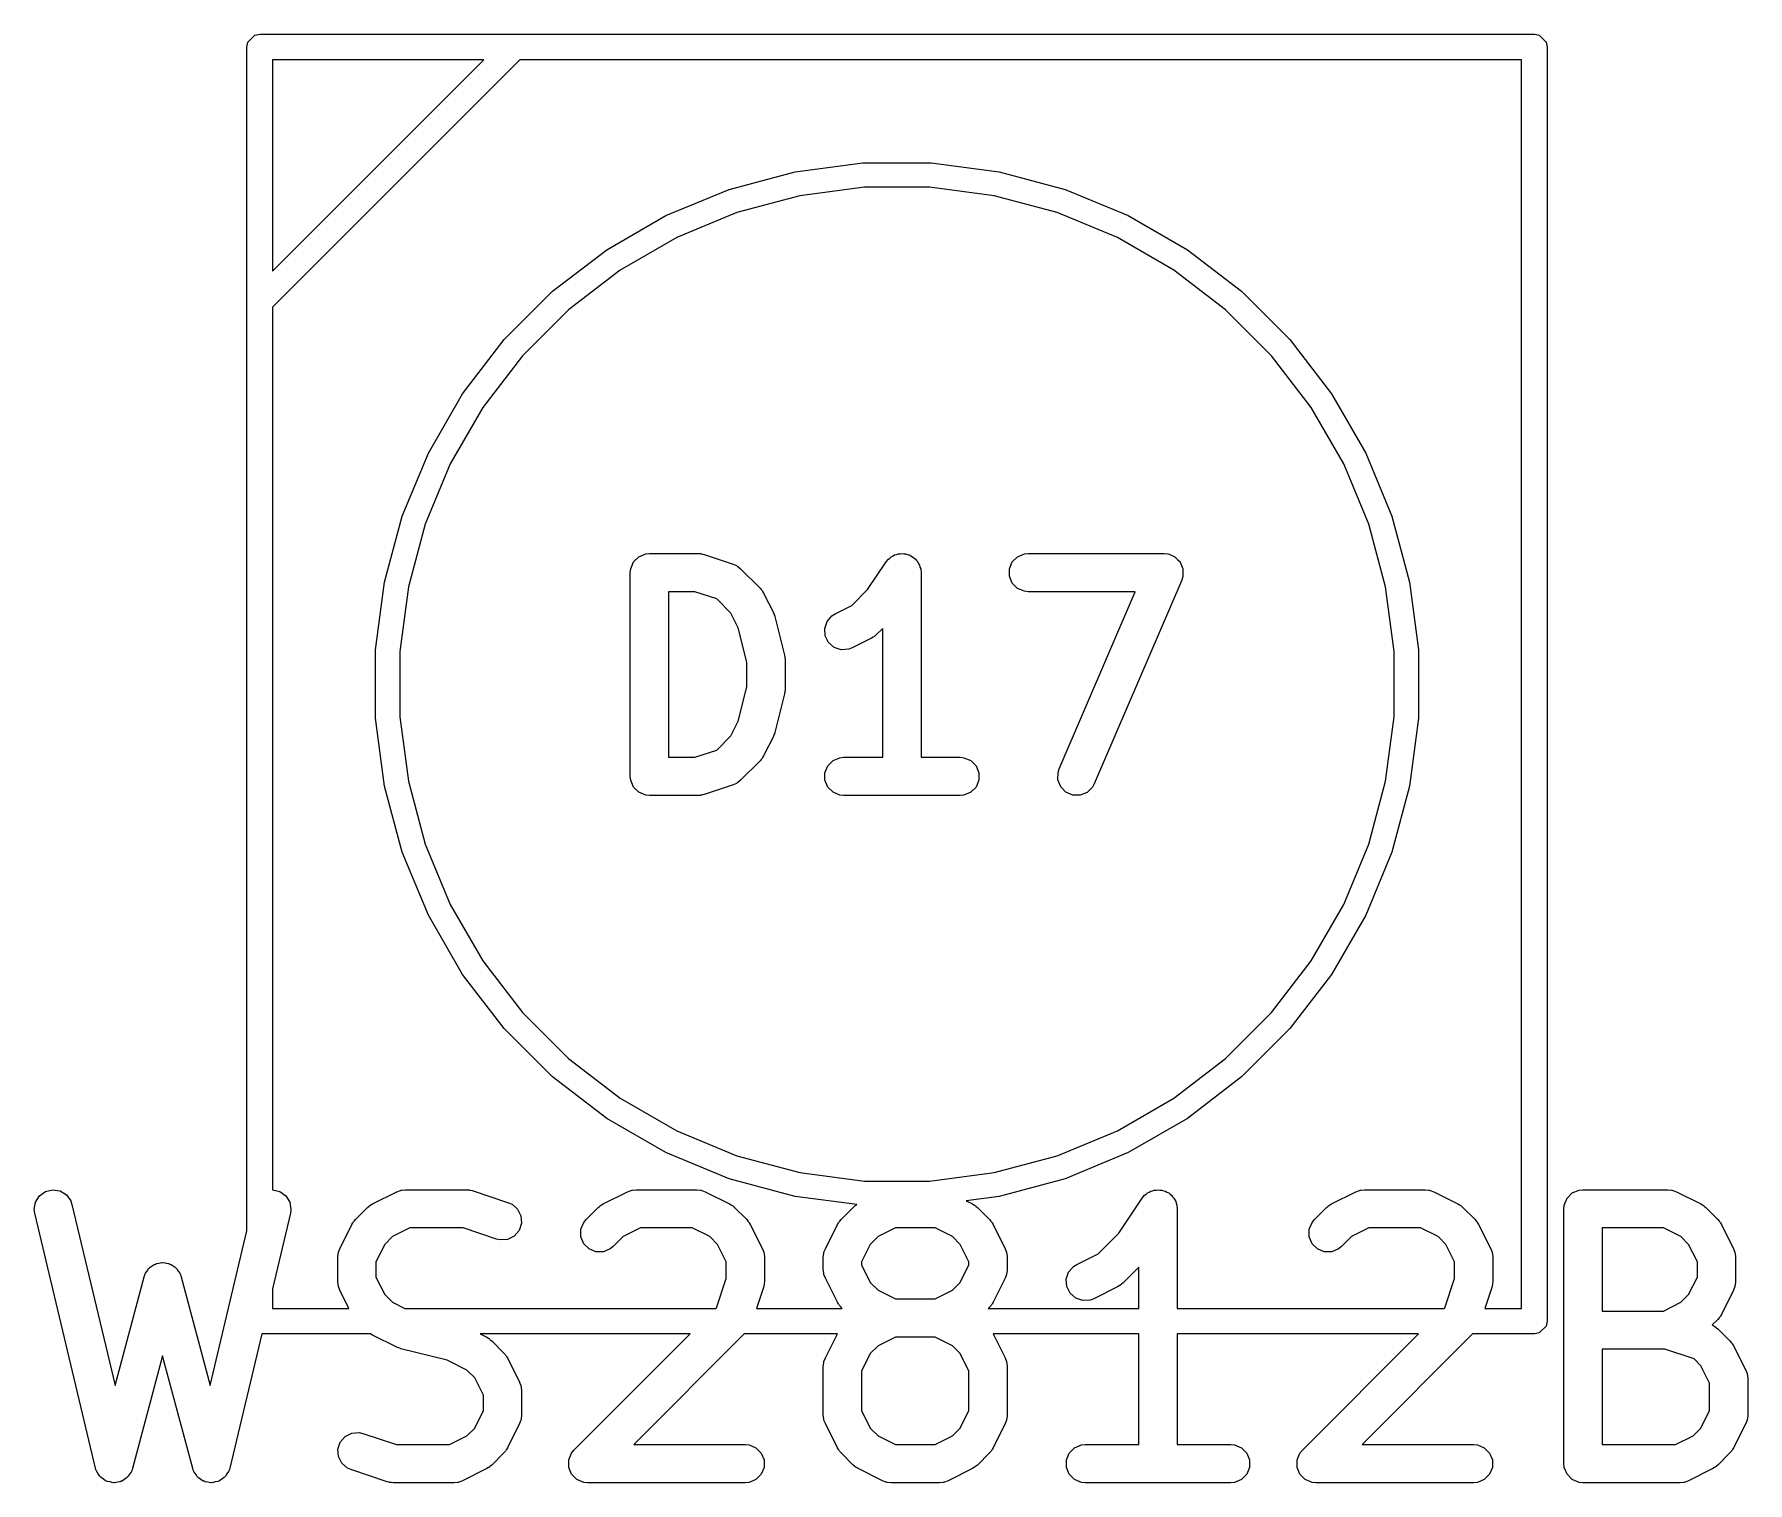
# Model space of a CAD drawing. Header units: millimetres. Extents: x 73 to 176, y -160 to -92.
# Drawn here: x 81.41 to 88.13, y -106.67 to -100.99 of the extents above; entities that cross this region are included whole.
import ezdxf

# ---------------------------------------------------------------- set-up
doc = ezdxf.new("R2010")
doc.units = ezdxf.units.MM
doc.layers.add('F.Fab', color=9, linetype='CONTINUOUS', true_color=0xafafaf)

msp = doc.modelspace()

# ---------------------------------------------------------------- linework, layer by layer
at = {"layer": 'F.Fab', "linetype": 'CONTINUOUS'}
for p, q in [((82.243, -101.036), (82.246806, -101.016866)), ((82.246806, -101.016866), (82.273866, -100.989806)), ((82.273866, -100.989806), (82.293, -100.986)), ((82.293, -100.986), (87.293, -100.986)), ((87.293, -100.986), (87.312134, -100.989806)), ((87.312134, -100.989806), (87.339194, -101.016866)), ((87.339194, -101.016866), (87.343, -101.036)), ((82.243, -105.681014), (82.243, -101.036)), ((83.313711, -101.086), (82.343, -102.05671)), ((82.343, -101.086), (82.343, -101.915289)), ((82.343, -101.915289), (83.172289, -101.086)), ((83.172289, -101.086), (82.343, -101.086)), ((87.243, -101.086), (83.313711, -101.086)), ((87.243, -105.986), (87.243, -101.086)), ((87.343, -101.036), (87.343, -106.036)), ((84.393065, -101.52539), (84.658924, -101.490389)), ((84.658924, -101.490389), (84.927076, -101.490389)), ((84.927076, -101.490389), (85.192935, -101.52539)), ((84.134049, -101.594793), (84.393065, -101.52539)), ((85.192935, -101.52539), (85.451951, -101.594793)), ((83.886308, -101.697411), (84.134049, -101.594793)), ((84.411758, -101.619365), (84.164848, -101.685524)), ((84.66519, -101.586), (84.411758, -101.619365)), ((84.92081, -101.586), (84.66519, -101.586)), ((85.174242, -101.619365), (84.92081, -101.586)), ((85.421152, -101.685524), (85.174242, -101.619365)), ((85.451951, -101.594793), (85.699692, -101.697411)), ((84.164848, -101.685524), (83.928687, -101.783346)), ((85.657313, -101.783346), (85.421152, -101.685524)), ((83.654081, -101.831487), (83.886308, -101.697411)), ((85.699692, -101.697411), (85.931919, -101.831487)), ((83.928687, -101.783346), (83.707314, -101.911155)), ((85.878686, -101.911155), (85.657313, -101.783346)), ((83.441341, -101.994728), (83.654081, -101.831487)), ((85.931919, -101.831487), (86.144659, -101.994728)), ((83.707314, -101.911155), (83.504517, -102.066767)), ((86.081483, -102.066767), (85.878686, -101.911155)), ((83.251728, -102.184341), (83.441341, -101.994728)), ((86.144659, -101.994728), (86.334272, -102.184341)), ((82.343, -102.05671), (82.343, -105.519938)), ((83.504517, -102.066767), (83.323767, -102.247517)), ((86.262233, -102.247517), (86.081483, -102.066767)), ((83.088487, -102.397081), (83.251728, -102.184341)), ((86.334272, -102.184341), (86.497513, -102.397081)), ((83.323767, -102.247517), (83.168155, -102.450314)), ((86.417845, -102.450314), (86.262233, -102.247517)), ((82.954411, -102.629308), (83.088487, -102.397081)), ((86.497513, -102.397081), (86.631589, -102.629308)), ((83.168155, -102.450314), (83.040346, -102.671687)), ((86.545654, -102.671687), (86.417845, -102.450314)), ((82.851793, -102.877049), (82.954411, -102.629308)), ((86.631589, -102.629308), (86.734207, -102.877049)), ((83.040346, -102.671687), (82.942524, -102.907848)), ((86.643476, -102.907848), (86.545654, -102.671687)), ((82.78239, -103.136065), (82.851793, -102.877049)), ((86.734207, -102.877049), (86.80361, -103.136065)), ((82.942524, -102.907848), (82.876365, -103.154758)), ((86.709635, -103.154758), (86.643476, -102.907848)), ((83.759211, -103.056627), (83.779903, -103.035935)), ((83.779903, -103.035935), (83.806939, -103.024736)), ((83.806939, -103.024736), (83.821571, -103.023295)), ((83.821571, -103.023295), (84.012047, -103.023295)), ((84.012047, -103.023295), (84.019452, -103.024024)), ((84.019452, -103.024024), (84.021427, -103.023884)), ((84.021427, -103.023884), (84.024024, -103.024474)), ((84.024024, -103.024474), (84.026679, -103.024736)), ((84.026679, -103.024736), (84.02851, -103.025494)), ((84.02851, -103.025494), (84.035764, -103.027144)), ((84.035764, -103.027144), (84.15005, -103.065239)), ((84.765128, -103.041185), (84.770379, -103.035935)), ((84.770379, -103.035935), (84.777168, -103.033122)), ((84.777168, -103.033122), (84.783274, -103.029034)), ((84.783274, -103.029034), (84.790554, -103.027577)), ((84.790554, -103.027577), (84.797415, -103.024736)), ((84.797415, -103.024736), (84.804764, -103.024736)), ((84.804764, -103.024736), (84.811969, -103.023295)), ((84.811969, -103.023295), (84.819253, -103.024736)), ((84.819253, -103.024736), (84.826679, -103.024736)), ((84.826679, -103.024736), (84.833467, -103.027547)), ((84.833467, -103.027547), (84.840676, -103.028974)), ((84.840676, -103.028974), (84.846854, -103.033093)), ((84.846854, -103.033093), (84.853715, -103.035935)), ((84.853715, -103.035935), (84.85891, -103.04113)), ((85.244925, -103.056627), (85.265617, -103.035935)), ((85.265617, -103.035935), (85.292653, -103.024736)), ((85.292653, -103.024736), (85.307285, -103.023295)), ((85.307285, -103.023295), (85.840619, -103.023295)), ((85.840619, -103.023295), (85.855251, -103.024736)), ((85.855251, -103.024736), (85.855681, -103.024914)), ((85.855681, -103.024914), (85.856146, -103.02492)), ((85.856146, -103.02492), (85.869152, -103.030494)), ((85.869152, -103.030494), (85.882287, -103.035935)), ((85.882287, -103.035935), (85.882616, -103.036264)), ((85.882616, -103.036264), (85.883044, -103.036448)), ((85.883044, -103.036448), (85.892939, -103.046587)), ((83.746571, -103.098295), (83.748012, -103.083663)), ((83.746571, -103.898295), (83.746571, -103.098295)), ((83.748012, -103.083663), (83.759211, -103.056627)), ((84.15005, -103.065239), (84.163475, -103.071233)), ((84.163475, -103.071233), (84.16551, -103.072998)), ((84.16551, -103.072998), (84.168001, -103.07403)), ((84.168001, -103.07403), (84.179366, -103.083357)), ((84.179366, -103.083357), (84.255556, -103.159547)), ((84.67757, -103.1648), (84.749643, -103.056692)), ((84.749643, -103.056692), (84.749677, -103.056649)), ((84.749677, -103.056649), (84.749687, -103.056627)), ((84.749687, -103.056627), (84.749738, -103.056575)), ((84.749738, -103.056575), (84.758959, -103.045317)), ((84.758959, -103.045317), (84.765128, -103.041185)), ((84.85891, -103.04113), (84.865025, -103.045207)), ((84.865025, -103.045207), (84.869156, -103.051376)), ((84.869156, -103.051376), (84.874407, -103.056627)), ((84.874407, -103.056627), (84.877219, -103.063416)), ((84.877219, -103.063416), (84.881308, -103.069522)), ((84.881308, -103.069522), (84.882764, -103.076802)), ((84.882764, -103.076802), (84.885606, -103.083663)), ((84.885606, -103.083663), (84.887031, -103.098141)), ((84.887031, -103.098141), (84.887047, -103.098217)), ((84.887047, -103.098217), (84.887041, -103.098242)), ((84.887041, -103.098242), (84.887047, -103.098295)), ((84.887047, -103.098295), (84.887047, -103.823295)), ((85.233726, -103.083663), (85.244925, -103.056627)), ((85.233726, -103.112927), (85.233726, -103.083663)), ((85.892939, -103.046587), (85.902979, -103.056627)), ((85.902979, -103.056627), (85.903157, -103.057057)), ((85.903157, -103.057057), (85.903483, -103.057391)), ((85.903483, -103.057391), (85.908756, -103.070573)), ((85.908756, -103.070573), (85.914178, -103.083663)), ((85.914178, -103.083663), (85.914178, -103.084128)), ((85.914178, -103.084128), (85.914351, -103.084561)), ((85.914351, -103.084561), (85.914178, -103.098741)), ((85.914178, -103.098741), (85.914178, -103.112927)), ((82.747389, -103.401924), (82.78239, -103.136065)), ((82.876365, -103.154758), (82.843, -103.40819)), ((84.255556, -103.159547), (84.260276, -103.165297)), ((84.260276, -103.165297), (84.261773, -103.166596)), ((84.261773, -103.166596), (84.263192, -103.16885)), ((84.263192, -103.16885), (84.264884, -103.170912)), ((84.264884, -103.170912), (84.265642, -103.172744)), ((84.265642, -103.172744), (84.269605, -103.179039)), ((84.615238, -103.227131), (84.67757, -103.1648)), ((85.244925, -103.139963), (85.233726, -103.112927)), ((85.265617, -103.160655), (85.244925, -103.139963)), ((85.292653, -103.171854), (85.265617, -103.160655)), ((85.307285, -103.173295), (85.292653, -103.171854)), ((85.909555, -103.127839), (85.566697, -103.927839)), ((85.913994, -103.113823), (85.909555, -103.127839)), ((85.913999, -103.113357), (85.913994, -103.113823)), ((85.914178, -103.112927), (85.913999, -103.113357)), ((86.743, -103.40819), (86.709635, -103.154758)), ((86.80361, -103.136065), (86.838611, -103.401924)), ((83.999877, -103.173295), (83.896571, -103.173295)), ((83.896571, -103.173295), (83.896571, -103.823295)), ((84.085819, -103.201942), (83.999877, -103.173295)), ((84.140883, -103.257006), (84.085819, -103.201942)), ((84.269605, -103.179039), (84.3077, -103.25523)), ((84.549934, -103.259784), (84.615238, -103.227131)), ((85.726878, -103.173295), (85.307285, -103.173295)), ((85.428825, -103.868751), (85.726878, -103.173295)), ((84.169853, -103.314945), (84.140883, -103.257006)), ((84.3077, -103.25523), (84.308109, -103.256299)), ((84.308109, -103.256299), (84.308432, -103.256735)), ((84.308432, -103.256735), (84.31063, -103.262886)), ((84.31063, -103.262886), (84.312955, -103.268962)), ((84.312955, -103.268962), (84.312993, -103.2695)), ((84.312993, -103.2695), (84.313379, -103.27058)), ((84.313379, -103.27058), (84.351475, -103.422962)), ((84.509064, -103.317485), (84.518318, -103.289724)), ((84.518318, -103.289724), (84.537491, -103.267616)), ((84.537491, -103.267616), (84.549934, -103.259784)), ((84.203714, -103.450387), (84.169853, -103.314945)), ((84.511138, -103.346675), (84.509064, -103.317485)), ((84.524225, -103.37285), (84.511138, -103.346675)), ((84.546333, -103.392023), (84.524225, -103.37285)), ((84.693207, -103.355853), (84.617016, -103.393948)), ((84.699506, -103.351888), (84.693207, -103.355853)), ((84.701334, -103.351131), (84.699506, -103.351888)), ((84.70339, -103.349442), (84.701334, -103.351131)), ((84.70565, -103.348021), (84.70339, -103.349442)), ((84.706949, -103.346522), (84.70565, -103.348021)), ((84.712699, -103.341804), (84.706949, -103.346522)), ((84.737047, -103.317455), (84.712699, -103.341804)), ((84.737047, -103.823295), (84.737047, -103.317455)), ((82.747389, -103.40819), (82.747389, -103.401924)), ((82.747389, -103.670076), (82.747389, -103.40819)), ((82.843, -103.40819), (82.843, -103.66381)), ((84.351475, -103.422962), (84.35185, -103.425498)), ((84.35185, -103.425498), (84.352273, -103.42652)), ((84.352273, -103.42652), (84.352815, -103.432032)), ((84.352815, -103.432032), (84.353625, -103.437506)), ((84.353625, -103.437506), (84.353462, -103.438598)), ((84.353462, -103.438598), (84.353714, -103.441152)), ((84.353714, -103.441152), (84.353714, -103.555438)), ((84.574094, -103.401277), (84.546333, -103.392023)), ((84.603284, -103.399203), (84.574094, -103.401277)), ((84.617016, -103.393948), (84.603284, -103.399203)), ((86.743, -103.66381), (86.743, -103.40819)), ((86.838611, -103.401924), (86.838611, -103.670076)), ((84.203714, -103.546202), (84.203714, -103.450387)), ((84.169853, -103.681643), (84.203714, -103.546202)), ((84.351475, -103.573628), (84.313379, -103.72601)), ((84.35185, -103.571091), (84.351475, -103.573628)), ((84.352273, -103.57007), (84.35185, -103.571091)), ((84.352815, -103.564557), (84.352273, -103.57007)), ((84.353625, -103.559084), (84.352815, -103.564557)), ((84.353714, -103.555438), (84.353462, -103.557991)), ((84.353462, -103.557991), (84.353625, -103.559084)), ((82.78239, -103.935935), (82.747389, -103.670076)), ((82.843, -103.66381), (82.876365, -103.917242)), ((84.140883, -103.739582), (84.169853, -103.681643)), ((86.709635, -103.917242), (86.743, -103.66381)), ((86.838611, -103.670076), (86.80361, -103.935935)), ((84.085818, -103.794648), (84.140883, -103.739582)), ((84.3077, -103.74136), (84.269605, -103.81755)), ((84.308109, -103.74029), (84.3077, -103.74136)), ((84.308432, -103.739855), (84.308109, -103.74029)), ((84.31063, -103.733703), (84.308432, -103.739855)), ((84.312955, -103.727628), (84.31063, -103.733703)), ((84.312993, -103.727089), (84.312955, -103.727628)), ((84.313379, -103.72601), (84.312993, -103.727089)), ((83.896571, -103.823295), (83.999877, -103.823295)), ((83.999877, -103.823295), (84.085818, -103.794648)), ((84.255557, -103.837041), (84.179366, -103.913233)), ((84.260274, -103.831292), (84.255557, -103.837041)), ((84.261773, -103.829993), (84.260274, -103.831292)), ((84.263194, -103.827734), (84.261773, -103.829993)), ((84.264884, -103.825676), (84.263194, -103.827734)), ((84.265641, -103.823846), (84.264884, -103.825676)), ((84.269605, -103.81755), (84.265641, -103.823846)), ((84.521115, -103.856627), (84.541807, -103.835935)), ((84.541807, -103.835935), (84.568843, -103.824736)), ((84.568843, -103.824736), (84.583475, -103.823295)), ((84.583475, -103.823295), (84.737047, -103.823295)), ((84.887047, -103.823295), (85.040618, -103.823295)), ((85.040618, -103.823295), (85.05525, -103.824736)), ((85.05525, -103.824736), (85.082286, -103.835935)), ((85.082286, -103.835935), (85.102978, -103.856627)), ((83.748012, -103.912927), (83.746571, -103.898295)), ((84.509916, -103.883663), (84.521115, -103.856627)), ((84.509916, -103.912927), (84.509916, -103.883663)), ((85.102978, -103.856627), (85.114177, -103.883663)), ((85.114177, -103.883663), (85.114177, -103.912927)), ((85.424029, -103.912029), (85.424386, -103.882768)), ((85.434897, -103.939199), (85.424029, -103.912029)), ((85.424386, -103.882768), (85.428825, -103.868751)), ((82.851793, -104.194951), (82.78239, -103.935935)), ((82.876365, -103.917242), (82.942524, -104.164152)), ((83.759211, -103.939963), (83.748012, -103.912927)), ((83.779903, -103.960655), (83.759211, -103.939963)), ((83.806939, -103.971854), (83.779903, -103.960655)), ((83.821571, -103.973295), (83.806939, -103.971854)), ((84.012047, -103.973295), (83.821571, -103.973295)), ((84.019452, -103.972565), (84.012047, -103.973295)), ((84.021427, -103.972706), (84.019452, -103.972565)), ((84.024024, -103.972115), (84.021427, -103.972706)), ((84.026679, -103.971854), (84.024024, -103.972115)), ((84.02851, -103.971095), (84.026679, -103.971854)), ((84.035764, -103.969446), (84.02851, -103.971095)), ((84.15005, -103.931351), (84.035764, -103.969446)), ((84.163475, -103.925357), (84.15005, -103.931351)), ((84.16551, -103.923591), (84.163475, -103.925357)), ((84.168001, -103.92256), (84.16551, -103.923591)), ((84.179366, -103.913233), (84.168001, -103.92256)), ((84.521115, -103.939963), (84.509916, -103.912927)), ((84.541807, -103.960655), (84.521115, -103.939963)), ((84.568843, -103.971854), (84.541807, -103.960655)), ((84.583475, -103.973295), (84.568843, -103.971854)), ((85.040618, -103.973295), (84.583475, -103.973295)), ((85.05525, -103.971854), (85.040618, -103.973295)), ((85.082286, -103.960655), (85.05525, -103.971854)), ((85.102978, -103.939963), (85.082286, -103.960655)), ((85.114177, -103.912927), (85.102978, -103.939963)), ((85.455336, -103.960143), (85.434897, -103.939199)), ((85.482234, -103.97167), (85.455336, -103.960143)), ((85.511495, -103.972027), (85.482234, -103.97167)), ((85.538665, -103.961159), (85.511495, -103.972027)), ((85.559609, -103.94072), (85.538665, -103.961159)), ((85.566697, -103.927839), (85.559609, -103.94072)), ((86.643476, -104.164152), (86.709635, -103.917242)), ((86.80361, -103.935935), (86.734207, -104.194951)), ((82.942524, -104.164152), (83.040346, -104.400313)), ((86.545654, -104.400313), (86.643476, -104.164152)), ((82.954411, -104.442692), (82.851793, -104.194951)), ((86.734207, -104.194951), (86.631589, -104.442692)), ((83.088487, -104.674919), (82.954411, -104.442692)), ((83.040346, -104.400313), (83.168155, -104.621686)), ((86.417845, -104.621686), (86.545654, -104.400313)), ((86.631589, -104.442692), (86.497513, -104.674919)), ((83.168155, -104.621686), (83.323767, -104.824483)), ((86.262233, -104.824483), (86.417845, -104.621686)), ((83.251728, -104.887659), (83.088487, -104.674919)), ((86.497513, -104.674919), (86.334272, -104.887659)), ((83.323767, -104.824483), (83.504517, -105.005233)), ((86.081483, -105.005233), (86.262233, -104.824483)), ((83.441341, -105.077272), (83.251728, -104.887659)), ((86.334272, -104.887659), (86.144659, -105.077272)), ((83.504517, -105.005233), (83.707314, -105.160845)), ((85.878686, -105.160845), (86.081483, -105.005233)), ((83.654081, -105.240513), (83.441341, -105.077272)), ((86.144659, -105.077272), (85.931919, -105.240513)), ((83.707314, -105.160845), (83.928687, -105.288654)), ((85.657313, -105.288654), (85.878686, -105.160845)), ((83.886308, -105.374589), (83.654081, -105.240513)), ((85.931919, -105.240513), (85.699692, -105.374589)), ((83.928687, -105.288654), (84.164848, -105.386476)), ((85.421152, -105.386476), (85.657313, -105.288654)), ((84.134049, -105.477207), (83.886308, -105.374589)), ((84.164848, -105.386476), (84.411758, -105.452635)), ((85.174242, -105.452635), (85.421152, -105.386476)), ((85.699692, -105.374589), (85.451951, -105.477207)), ((84.411758, -105.452635), (84.66519, -105.486)), ((84.92081, -105.486), (85.174242, -105.452635)), ((81.452204, -105.526649), (81.480672, -105.519871)), ((81.480672, -105.519871), (81.509567, -105.524504)), ((81.509567, -105.524504), (81.534489, -105.53984)), ((82.343, -105.519938), (82.343423, -105.519871)), ((82.343423, -105.519871), (82.371891, -105.52665)), ((82.830887, -105.527737), (82.844618, -105.522482)), ((82.844618, -105.522482), (82.847307, -105.52229)), ((82.847307, -105.52229), (82.849796, -105.52126)), ((82.849796, -105.52126), (82.864428, -105.519819)), ((82.864428, -105.519819), (83.102523, -105.519819)), ((83.102523, -105.519819), (83.109928, -105.520548)), ((83.109928, -105.520548), (83.111903, -105.520408)), ((83.111903, -105.520408), (83.1145, -105.520998)), ((83.1145, -105.520998), (83.117155, -105.52126)), ((83.117155, -105.52126), (83.118986, -105.522018)), ((83.118986, -105.522018), (83.12624, -105.523668)), ((83.12624, -105.523668), (83.269097, -105.571287)), ((83.735649, -105.527737), (83.74938, -105.522482)), ((83.74938, -105.522482), (83.752069, -105.52229)), ((83.752069, -105.52229), (83.754558, -105.52126)), ((83.754558, -105.52126), (83.76919, -105.519819)), ((83.76919, -105.519819), (84.007285, -105.519819)), ((84.007285, -105.519819), (84.021917, -105.52126)), ((84.021917, -105.52126), (84.024406, -105.522291)), ((84.024406, -105.522291), (84.027094, -105.522482)), ((84.027094, -105.522482), (84.040826, -105.527737)), ((84.393065, -105.54661), (84.134049, -105.477207)), ((84.66519, -105.486), (84.92081, -105.486)), ((85.451951, -105.477207), (85.192935, -105.54661)), ((85.78193, -105.529646), (85.788036, -105.525558)), ((85.788036, -105.525558), (85.795316, -105.524101)), ((85.795316, -105.524101), (85.802177, -105.52126)), ((85.802177, -105.52126), (85.809525, -105.52126)), ((85.809525, -105.52126), (85.81673, -105.519819)), ((85.81673, -105.519819), (85.824014, -105.52126)), ((85.824014, -105.52126), (85.831441, -105.52126)), ((85.831441, -105.52126), (85.838229, -105.524072)), ((85.838229, -105.524072), (85.845438, -105.525498)), ((85.845438, -105.525498), (85.851617, -105.529617)), ((86.592792, -105.527737), (86.606523, -105.522482)), ((86.606523, -105.522482), (86.609212, -105.52229)), ((86.609212, -105.52229), (86.611701, -105.52126)), ((86.611701, -105.52126), (86.626333, -105.519819)), ((86.626333, -105.519819), (86.864428, -105.519819)), ((86.864428, -105.519819), (86.87906, -105.52126)), ((86.87906, -105.52126), (86.881549, -105.522291)), ((86.881549, -105.522291), (86.884237, -105.522482)), ((86.884237, -105.522482), (86.897969, -105.527737)), ((87.441808, -105.532459), (87.468844, -105.52126)), ((87.468844, -105.52126), (87.483476, -105.519819)), ((87.483476, -105.519819), (87.816809, -105.519819)), ((87.816809, -105.519819), (87.831441, -105.52126)), ((87.831441, -105.52126), (87.83393, -105.522291)), ((87.83393, -105.522291), (87.836618, -105.522482)), ((87.836618, -105.522482), (87.85035, -105.527737)), ((81.408528, -105.597623), (81.413161, -105.568728)), ((81.413161, -105.568728), (81.428497, -105.543806)), ((81.428497, -105.543806), (81.452204, -105.526649)), ((81.534489, -105.53984), (81.551646, -105.563547)), ((81.551646, -105.563547), (81.556436, -105.577447)), ((81.556436, -105.577447), (81.725687, -106.288303)), ((82.371891, -105.52665), (82.395598, -105.543806)), ((82.395598, -105.543806), (82.410934, -105.568728)), ((82.410934, -105.568728), (82.415567, -105.597623)), ((82.668538, -105.637024), (82.716157, -105.589405)), ((82.716157, -105.589405), (82.721906, -105.584686)), ((82.721906, -105.584686), (82.723206, -105.583188)), ((82.723206, -105.583188), (82.725465, -105.581766)), ((82.725465, -105.581766), (82.727522, -105.580078)), ((82.727522, -105.580078), (82.729349, -105.57932)), ((82.729349, -105.57932), (82.735649, -105.575356)), ((82.735649, -105.575356), (82.830887, -105.527737)), ((83.269097, -105.571287), (83.282522, -105.577281)), ((83.282522, -105.577281), (83.304629, -105.596455)), ((83.5733, -105.637024), (83.620919, -105.589405)), ((83.620919, -105.589405), (83.626668, -105.584686)), ((83.626668, -105.584686), (83.627968, -105.583188)), ((83.627968, -105.583188), (83.630227, -105.581766)), ((83.630227, -105.581766), (83.632284, -105.580078)), ((83.632284, -105.580078), (83.634111, -105.57932)), ((83.634111, -105.57932), (83.640411, -105.575356)), ((83.640411, -105.575356), (83.735649, -105.527737)), ((84.040826, -105.527737), (84.136064, -105.575356)), ((84.136064, -105.575356), (84.142363, -105.57932)), ((84.142363, -105.57932), (84.144191, -105.580078)), ((84.144191, -105.580078), (84.146247, -105.581766)), ((84.146247, -105.581766), (84.148507, -105.583188)), ((84.148507, -105.583188), (84.149806, -105.584686)), ((84.149806, -105.584686), (84.155556, -105.589405)), ((84.155556, -105.589405), (84.203175, -105.637024)), ((84.635393, -105.578513), (84.393065, -105.54661)), ((84.5733, -105.637024), (84.620919, -105.589405)), ((84.620919, -105.589405), (84.626668, -105.584686)), ((84.626668, -105.584686), (84.627968, -105.583188)), ((84.627968, -105.583188), (84.630227, -105.581766)), ((84.630227, -105.581766), (84.632284, -105.580078)), ((84.632284, -105.580078), (84.634111, -105.57932)), ((84.634111, -105.57932), (84.635393, -105.578513)), ((85.192935, -105.54661), (85.064714, -105.56349)), ((85.064714, -105.56349), (85.088445, -105.575356)), ((85.088445, -105.575356), (85.094744, -105.57932)), ((85.094744, -105.57932), (85.096572, -105.580078)), ((85.096572, -105.580078), (85.098628, -105.581766)), ((85.098628, -105.581766), (85.100888, -105.583188)), ((85.100888, -105.583188), (85.102187, -105.584686)), ((85.102187, -105.584686), (85.107937, -105.589405)), ((85.107937, -105.589405), (85.155556, -105.637024)), ((85.663285, -105.689896), (85.754405, -105.553216)), ((85.754405, -105.553216), (85.754439, -105.553173)), ((85.754439, -105.553173), (85.754449, -105.553151)), ((85.754449, -105.553151), (85.7545, -105.553099)), ((85.7545, -105.553099), (85.763721, -105.541841)), ((85.763721, -105.541841), (85.76989, -105.537709)), ((85.76989, -105.537709), (85.775141, -105.532459)), ((85.775141, -105.532459), (85.78193, -105.529646)), ((85.851617, -105.529617), (85.858477, -105.532459)), ((85.858477, -105.532459), (85.86367, -105.537652)), ((85.86367, -105.537652), (85.869787, -105.54173)), ((85.869787, -105.54173), (85.87392, -105.547902)), ((85.87392, -105.547902), (85.879169, -105.553151)), ((85.879169, -105.553151), (85.88198, -105.559938)), ((85.88198, -105.559938), (85.88607, -105.566045)), ((85.88607, -105.566045), (85.887526, -105.573326)), ((85.887526, -105.573326), (85.890368, -105.580187)), ((85.890368, -105.580187), (85.891793, -105.594663)), ((86.430443, -105.637024), (86.478062, -105.589405)), ((86.478062, -105.589405), (86.483811, -105.584686)), ((86.483811, -105.584686), (86.485111, -105.583188)), ((86.485111, -105.583188), (86.48737, -105.581766)), ((86.48737, -105.581766), (86.489427, -105.580078)), ((86.489427, -105.580078), (86.491254, -105.57932)), ((86.491254, -105.57932), (86.497554, -105.575356)), ((86.497554, -105.575356), (86.592792, -105.527737)), ((86.897969, -105.527737), (86.993207, -105.575356)), ((86.993207, -105.575356), (86.999506, -105.57932)), ((86.999506, -105.57932), (87.001334, -105.580078)), ((87.001334, -105.580078), (87.00339, -105.581766)), ((87.00339, -105.581766), (87.00565, -105.583188)), ((87.00565, -105.583188), (87.006949, -105.584686)), ((87.006949, -105.584686), (87.012699, -105.589405)), ((87.012699, -105.589405), (87.060318, -105.637024)), ((87.408476, -105.594819), (87.409917, -105.580187)), ((87.409917, -105.580187), (87.421116, -105.553151)), ((87.421116, -105.553151), (87.441808, -105.532459)), ((87.85035, -105.527737), (87.945588, -105.575356)), ((87.945588, -105.575356), (87.951887, -105.57932)), ((87.951887, -105.57932), (87.953715, -105.580078)), ((87.953715, -105.580078), (87.955771, -105.581766)), ((87.955771, -105.581766), (87.958031, -105.583188)), ((87.958031, -105.583188), (87.95933, -105.584686)), ((87.95933, -105.584686), (87.96508, -105.589405)), ((87.96508, -105.589405), (88.012699, -105.637024)), ((81.410516, -105.612191), (81.408528, -105.597623)), ((81.648611, -106.612191), (81.410516, -105.612191)), ((82.413579, -105.612191), (82.343, -105.908621)), ((82.415567, -105.597623), (82.413579, -105.612191)), ((82.60687, -105.751754), (82.654489, -105.656516)), ((82.654489, -105.656516), (82.658453, -105.650216)), ((82.658453, -105.650216), (82.659211, -105.648389)), ((82.659211, -105.648389), (82.660899, -105.646332)), ((82.660899, -105.646332), (82.662321, -105.644073)), ((82.662321, -105.644073), (82.663819, -105.642773)), ((82.663819, -105.642773), (82.668538, -105.637024)), ((83.304629, -105.596455), (83.317716, -105.622628)), ((83.319791, -105.651818), (83.310537, -105.67958)), ((83.317716, -105.622628), (83.319791, -105.651818)), ((83.552774, -105.675426), (83.563973, -105.648389)), ((83.563973, -105.648389), (83.5733, -105.637024)), ((84.203175, -105.637024), (84.207893, -105.642773)), ((84.207893, -105.642773), (84.209392, -105.644073)), ((84.209392, -105.644073), (84.210813, -105.646332)), ((84.210813, -105.646332), (84.212502, -105.648389)), ((84.212502, -105.648389), (84.213259, -105.650216)), ((84.213259, -105.650216), (84.217224, -105.656516)), ((84.217224, -105.656516), (84.264843, -105.751754)), ((84.511632, -105.751754), (84.559251, -105.656516)), ((84.559251, -105.656516), (84.563215, -105.650216)), ((84.563215, -105.650216), (84.563973, -105.648389)), ((84.563973, -105.648389), (84.565661, -105.646332)), ((84.565661, -105.646332), (84.567083, -105.644073)), ((84.567083, -105.644073), (84.568581, -105.642773)), ((84.568581, -105.642773), (84.5733, -105.637024)), ((85.155556, -105.637024), (85.160274, -105.642773)), ((85.160274, -105.642773), (85.161773, -105.644073)), ((85.161773, -105.644073), (85.163194, -105.646332)), ((85.163194, -105.646332), (85.164883, -105.648389)), ((85.164883, -105.648389), (85.16564, -105.650216)), ((85.16564, -105.650216), (85.169605, -105.656516)), ((85.169605, -105.656516), (85.217224, -105.751754)), ((85.891793, -105.594663), (85.891809, -105.59474)), ((85.891809, -105.59474), (85.891803, -105.594766)), ((85.891803, -105.594766), (85.891809, -105.594819)), ((85.891809, -105.594819), (85.891809, -105.986)), ((86.409917, -105.675426), (86.421116, -105.648389)), ((86.421116, -105.648389), (86.430443, -105.637024)), ((87.060318, -105.637024), (87.065036, -105.642773)), ((87.065036, -105.642773), (87.066535, -105.644073)), ((87.066535, -105.644073), (87.067956, -105.646332)), ((87.067956, -105.646332), (87.069645, -105.648389)), ((87.069645, -105.648389), (87.070402, -105.650216)), ((87.070402, -105.650216), (87.074367, -105.656516)), ((87.074367, -105.656516), (87.121986, -105.751754)), ((87.408476, -106.594819), (87.408476, -105.594819)), ((88.012699, -105.637024), (88.017417, -105.642773)), ((88.017417, -105.642773), (88.018916, -105.644073)), ((88.018916, -105.644073), (88.020337, -105.646332)), ((88.020337, -105.646332), (88.022026, -105.648389)), ((88.022026, -105.648389), (88.022783, -105.650216)), ((88.022783, -105.650216), (88.026748, -105.656516)), ((88.026748, -105.656516), (88.074367, -105.751754)), ((82.098406, -106.288303), (82.243, -105.681014)), ((82.813617, -105.704077), (82.78321, -105.734484)), ((82.882133, -105.669819), (82.813617, -105.704077)), ((83.090353, -105.669819), (82.882133, -105.669819)), ((83.221662, -105.713589), (83.090353, -105.669819)), ((83.235999, -105.716849), (83.221662, -105.713589)), ((83.265189, -105.714774), (83.235999, -105.716849)), ((83.291363, -105.701688), (83.265189, -105.714774)), ((83.310537, -105.67958), (83.291363, -105.701688)), ((83.552774, -105.704688), (83.552774, -105.675426)), ((83.563973, -105.731725), (83.552774, -105.704688)), ((83.718379, -105.704077), (83.679366, -105.74309)), ((83.786895, -105.669819), (83.718379, -105.704077)), ((83.98958, -105.669819), (83.786895, -105.669819)), ((84.058096, -105.704077), (83.98958, -105.669819)), ((84.088503, -105.734484), (84.058096, -105.704077)), ((84.718379, -105.704077), (84.687972, -105.734484)), ((84.786895, -105.669819), (84.718379, -105.704077)), ((84.941961, -105.669819), (84.786895, -105.669819)), ((85.010477, -105.704077), (84.941961, -105.669819)), ((85.040884, -105.734484), (85.010477, -105.704077)), ((85.581906, -105.771275), (85.663285, -105.689896)), ((86.409917, -105.704688), (86.409917, -105.675426)), ((86.421116, -105.731725), (86.409917, -105.704688)), ((86.575522, -105.704077), (86.536509, -105.74309)), ((86.644038, -105.669819), (86.575522, -105.704077)), ((86.846723, -105.669819), (86.644038, -105.669819)), ((86.915239, -105.704077), (86.846723, -105.669819)), ((86.945646, -105.734484), (86.915239, -105.704077)), ((87.799104, -105.669819), (87.558476, -105.669819)), ((87.558476, -105.669819), (87.558476, -105.996009)), ((87.86762, -105.704077), (87.799104, -105.669819)), ((87.898027, -105.734484), (87.86762, -105.704077)), ((82.598952, -105.785295), (82.600393, -105.770663)), ((82.598952, -105.880533), (82.598952, -105.785295)), ((82.600393, -105.770663), (82.601424, -105.768173)), ((82.601424, -105.768173), (82.601615, -105.765486)), ((82.601615, -105.765486), (82.60687, -105.751754)), ((82.78321, -105.734484), (82.748952, -105.803)), ((83.584665, -105.752417), (83.563973, -105.731725)), ((83.611702, -105.763616), (83.584665, -105.752417)), ((83.640964, -105.763616), (83.611702, -105.763616)), ((83.668001, -105.752417), (83.640964, -105.763616)), ((83.679366, -105.74309), (83.668001, -105.752417)), ((84.122761, -105.803), (84.088503, -105.734484)), ((84.264843, -105.751754), (84.270098, -105.765485)), ((84.270098, -105.765485), (84.270289, -105.768174)), ((84.270289, -105.768174), (84.27132, -105.770663)), ((84.27132, -105.770663), (84.272761, -105.785295)), ((84.272761, -105.785295), (84.272761, -105.880533)), ((84.503714, -105.785295), (84.505155, -105.770663)), ((84.503714, -105.832914), (84.503714, -105.785295)), ((84.505155, -105.770663), (84.506186, -105.768173)), ((84.506186, -105.768173), (84.506377, -105.765486)), ((84.506377, -105.765486), (84.511632, -105.751754)), ((84.687972, -105.734484), (84.653714, -105.803)), ((85.075142, -105.803), (85.040884, -105.734484)), ((85.217224, -105.751754), (85.222479, -105.765485)), ((85.222479, -105.765485), (85.22267, -105.768174)), ((85.22267, -105.768174), (85.223701, -105.770663)), ((85.223701, -105.770663), (85.225142, -105.785295)), ((85.225142, -105.785295), (85.225142, -105.832914)), ((85.497554, -105.813451), (85.581906, -105.771275)), ((86.441808, -105.752417), (86.421116, -105.731725)), ((86.468845, -105.763616), (86.441808, -105.752417)), ((86.498107, -105.763616), (86.468845, -105.763616)), ((86.525144, -105.752417), (86.498107, -105.763616)), ((86.536509, -105.74309), (86.525144, -105.752417)), ((86.979904, -105.803), (86.945646, -105.734484)), ((87.121986, -105.751754), (87.127241, -105.765485)), ((87.127241, -105.765485), (87.127432, -105.768174)), ((87.127432, -105.768174), (87.128463, -105.770663)), ((87.128463, -105.770663), (87.129904, -105.785295)), ((87.129904, -105.785295), (87.129904, -105.880533)), ((87.932285, -105.803), (87.898027, -105.734484)), ((88.074367, -105.751754), (88.079622, -105.765485)), ((88.079622, -105.765485), (88.079813, -105.768174)), ((88.079813, -105.768174), (88.080844, -105.770663)), ((88.080844, -105.770663), (88.082285, -105.785295)), ((88.082285, -105.785295), (88.082285, -105.880533)), ((81.725687, -106.288303), (81.839579, -105.861208)), ((81.839579, -105.861208), (81.840864, -105.857779)), ((81.840864, -105.857779), (81.841056, -105.85634)), ((81.841056, -105.85634), (81.842045, -105.85463)), ((81.842045, -105.85463), (81.844742, -105.847441)), ((81.844742, -105.847441), (81.850759, -105.83958)), ((81.850759, -105.83958), (81.855718, -105.831015)), ((81.855718, -105.831015), (81.859575, -105.828062)), ((81.859575, -105.828062), (81.862529, -105.824204)), ((81.862529, -105.824204), (81.871096, -105.819243)), ((81.871096, -105.819243), (81.878956, -105.813228)), ((81.878956, -105.813228), (81.883648, -105.811976)), ((81.883648, -105.811976), (81.887854, -105.809542)), ((81.887854, -105.809542), (81.897671, -105.808237)), ((81.897671, -105.808237), (81.907232, -105.805688)), ((81.907232, -105.805688), (81.912044, -105.806327)), ((81.912044, -105.806327), (81.916863, -105.805687)), ((81.916863, -105.805687), (81.926433, -105.808239)), ((81.926433, -105.808239), (81.93624, -105.809542)), ((81.93624, -105.809542), (81.940441, -105.811974)), ((81.940441, -105.811974), (81.945138, -105.813227)), ((81.945138, -105.813227), (81.953, -105.819245)), ((81.953, -105.819245), (81.961565, -105.824204)), ((81.961565, -105.824204), (81.964517, -105.828061)), ((81.964517, -105.828061), (81.968376, -105.831015)), ((81.968376, -105.831015), (81.973337, -105.839583)), ((81.973337, -105.839583), (81.979352, -105.847442)), ((81.979352, -105.847442), (81.982046, -105.854626)), ((81.982046, -105.854626), (81.983038, -105.856339)), ((81.983038, -105.856339), (81.983229, -105.85778)), ((81.983229, -105.85778), (81.984515, -105.861208)), ((81.984515, -105.861208), (82.098406, -106.288303)), ((82.748952, -105.803), (82.748952, -105.862828)), ((84.122761, -105.868363), (84.122761, -105.803)), ((84.505155, -105.847546), (84.503714, -105.832914)), ((84.506186, -105.850035), (84.505155, -105.847546)), ((84.506377, -105.852723), (84.506186, -105.850035)), ((84.511632, -105.866455), (84.506377, -105.852723)), ((84.653714, -105.803), (84.653714, -105.815209)), ((84.653714, -105.815209), (84.687972, -105.883725)), ((85.040884, -105.883725), (85.075142, -105.815209)), ((85.075142, -105.815209), (85.075142, -105.803)), ((85.222479, -105.852724), (85.217224, -105.866455)), ((85.22267, -105.850034), (85.222479, -105.852724)), ((85.223701, -105.847546), (85.22267, -105.850034)), ((85.225142, -105.832914), (85.223701, -105.847546)), ((85.456684, -105.871152), (85.465938, -105.843391)), ((85.465938, -105.843391), (85.485111, -105.821283)), ((85.485111, -105.821283), (85.497554, -105.813451)), ((85.741809, -105.823504), (85.679366, -105.885947)), ((85.741809, -105.986), (85.741809, -105.823504)), ((86.979904, -105.868363), (86.979904, -105.803)), ((87.932285, -105.862828), (87.932285, -105.803)), ((82.343, -105.908621), (82.343, -105.986)), ((82.600393, -105.895165), (82.598952, -105.880533)), ((82.601424, -105.897654), (82.600393, -105.895165)), ((82.601615, -105.900342), (82.601424, -105.897654)), ((82.60687, -105.914074), (82.601615, -105.900342)), ((82.642833, -105.986), (82.60687, -105.914074)), ((82.748952, -105.862828), (82.78321, -105.931344)), ((84.084589, -105.982876), (84.122761, -105.868363)), ((84.268912, -105.904251), (84.241662, -105.986)), ((84.270561, -105.896995), (84.268912, -105.904251)), ((84.27132, -105.895165), (84.270561, -105.896995)), ((84.271581, -105.892511), (84.27132, -105.895165)), ((84.272172, -105.889914), (84.271581, -105.892511)), ((84.272761, -105.880533), (84.272031, -105.887939)), ((84.272031, -105.887939), (84.272172, -105.889914)), ((84.559251, -105.961693), (84.511632, -105.866455)), ((84.687972, -105.883725), (84.718379, -105.914132)), ((84.718379, -105.914132), (84.786895, -105.94839)), ((84.941961, -105.94839), (85.010477, -105.914132)), ((85.010477, -105.914132), (85.040884, -105.883725)), ((85.217224, -105.866455), (85.169605, -105.961693)), ((85.458758, -105.900342), (85.456684, -105.871152)), ((85.471845, -105.926517), (85.458758, -105.900342)), ((85.493953, -105.94569), (85.471845, -105.926517)), ((85.659874, -105.899996), (85.564636, -105.947615)), ((85.666173, -105.896031), (85.659874, -105.899996)), ((85.668001, -105.895274), (85.666173, -105.896031)), ((85.670057, -105.893585), (85.668001, -105.895274)), ((85.672317, -105.892164), (85.670057, -105.893585)), ((85.673616, -105.890665), (85.672317, -105.892164)), ((85.679366, -105.885947), (85.673616, -105.890665)), ((86.941732, -105.982876), (86.979904, -105.868363)), ((87.126055, -105.904251), (87.098805, -105.986)), ((87.127704, -105.896995), (87.126055, -105.904251)), ((87.128463, -105.895165), (87.127704, -105.896995)), ((87.128724, -105.892511), (87.128463, -105.895165)), ((87.129315, -105.889914), (87.128724, -105.892511)), ((87.129904, -105.880533), (87.129174, -105.887939)), ((87.129174, -105.887939), (87.129315, -105.889914)), ((87.898027, -105.931344), (87.932285, -105.862828)), ((88.074367, -105.914074), (88.026748, -106.009312)), ((88.079622, -105.900343), (88.074367, -105.914074)), ((88.079813, -105.897653), (88.079622, -105.900343)), ((88.080844, -105.895165), (88.079813, -105.897653)), ((88.082285, -105.880533), (88.080844, -105.895165)), ((82.343, -105.986), (82.642833, -105.986)), ((82.78321, -105.931344), (82.813617, -105.961751)), ((82.813617, -105.961751), (82.862116, -105.986)), ((82.862116, -105.986), (84.081465, -105.986)), ((84.081465, -105.986), (84.084589, -105.982876)), ((84.241662, -105.986), (84.578115, -105.986)), ((84.563215, -105.967992), (84.559251, -105.961693)), ((84.563973, -105.96982), (84.563215, -105.967992)), ((84.565661, -105.971876), (84.563973, -105.96982)), ((84.567083, -105.974136), (84.565661, -105.971876)), ((84.568581, -105.975435), (84.567083, -105.974136)), ((84.5733, -105.981185), (84.568581, -105.975435)), ((84.578115, -105.986), (84.5733, -105.981185)), ((84.786895, -105.94839), (84.941961, -105.94839)), ((85.155556, -105.981185), (85.150741, -105.986)), ((85.150741, -105.986), (85.741809, -105.986)), ((85.160274, -105.975435), (85.155556, -105.981185)), ((85.161773, -105.974136), (85.160274, -105.975435)), ((85.163194, -105.971876), (85.161773, -105.974136)), ((85.164883, -105.96982), (85.163194, -105.971876)), ((85.16564, -105.967992), (85.164883, -105.96982)), ((85.169605, -105.961693), (85.16564, -105.967992)), ((85.521714, -105.954944), (85.493953, -105.94569)), ((85.550904, -105.95287), (85.521714, -105.954944)), ((85.564636, -105.947615), (85.550904, -105.95287)), ((85.891809, -105.986), (86.938608, -105.986)), ((86.938608, -105.986), (86.941732, -105.982876)), ((87.098805, -105.986), (87.243, -105.986)), ((87.558476, -105.996009), (87.799104, -105.996009)), ((87.799104, -105.996009), (87.86762, -105.961751)), ((87.86762, -105.961751), (87.898027, -105.931344)), ((87.339194, -106.055134), (87.312134, -106.082194)), ((87.343, -106.036), (87.339194, -106.055134)), ((88.012699, -106.028804), (87.99074, -106.050762)), ((87.99074, -106.050762), (87.996808, -106.053471)), ((87.996808, -106.053471), (87.998843, -106.055236)), ((87.998843, -106.055236), (88.001334, -106.056268)), ((88.001334, -106.056268), (88.012699, -106.065595)), ((88.017417, -106.023054), (88.012699, -106.028804)), ((88.018916, -106.021755), (88.017417, -106.023054)), ((88.020337, -106.019495), (88.018916, -106.021755)), ((88.022026, -106.017439), (88.020337, -106.019495)), ((88.022783, -106.015611), (88.022026, -106.017439)), ((88.026748, -106.009312), (88.022783, -106.015611)), ((82.300767, -106.086), (82.175483, -106.612191)), ((82.728125, -106.086), (82.300767, -106.086)), ((82.729349, -106.086507), (82.728125, -106.086)), ((82.735649, -106.090472), (82.729349, -106.086507)), ((82.830887, -106.138091), (82.735649, -106.090472)), ((83.981465, -106.086), (83.157353, -106.086)), ((83.157353, -106.086), (83.183683, -106.099165)), ((83.183683, -106.099165), (83.189982, -106.103129)), ((83.189982, -106.103129), (83.19181, -106.103887)), ((83.19181, -106.103887), (83.193866, -106.105575)), ((83.193866, -106.105575), (83.196126, -106.106997)), ((83.196126, -106.106997), (83.197425, -106.108495)), ((83.197425, -106.108495), (83.203175, -106.113214)), ((83.203175, -106.113214), (83.250794, -106.160833)), ((83.525681, -106.541786), (83.981465, -106.086)), ((84.193598, -106.086), (83.75978, -106.519819)), ((84.558794, -106.086), (84.193598, -106.086)), ((84.511632, -106.180325), (84.558794, -106.086)), ((84.786895, -106.09839), (84.718379, -106.132648)), ((84.941961, -106.09839), (84.786895, -106.09839)), ((85.010477, -106.132648), (84.941961, -106.09839)), ((85.741809, -106.086), (85.170062, -106.086)), ((85.170062, -106.086), (85.217224, -106.180325)), ((85.741809, -106.519819), (85.741809, -106.086)), ((86.838608, -106.086), (85.891809, -106.086)), ((85.891809, -106.086), (85.891809, -106.519819)), ((86.382824, -106.541786), (86.838608, -106.086)), ((87.050741, -106.086), (86.616923, -106.519819)), ((87.293, -106.086), (87.050741, -106.086)), ((87.312134, -106.082194), (87.293, -106.086)), ((88.012699, -106.065595), (88.060318, -106.113214)), ((88.060318, -106.113214), (88.065036, -106.118963)), ((88.065036, -106.118963), (88.066535, -106.120263)), ((88.066535, -106.120263), (88.067956, -106.122522)), ((88.067956, -106.122522), (88.069645, -106.124579)), ((88.069645, -106.124579), (88.070402, -106.126406)), ((88.070402, -106.126406), (88.074367, -106.132706)), ((81.912046, -106.171613), (81.794039, -106.614144)), ((82.030055, -106.614144), (81.912046, -106.171613)), ((82.831956, -106.1385), (82.830887, -106.138091)), ((82.832392, -106.138823), (82.831956, -106.1385)), ((82.838528, -106.141015), (82.832392, -106.138823)), ((82.844618, -106.143346), (82.838528, -106.141015)), ((82.845158, -106.143384), (82.844618, -106.143346)), ((82.846238, -106.14377), (82.845158, -106.143384)), ((83.028728, -106.189392), (82.846238, -106.14377)), ((83.105715, -106.227886), (83.028728, -106.189392)), ((83.250794, -106.160833), (83.255512, -106.166582)), ((83.255512, -106.166582), (83.257011, -106.167882)), ((83.257011, -106.167882), (83.258432, -106.170141)), ((83.258432, -106.170141), (83.260121, -106.172198)), ((83.260121, -106.172198), (83.260878, -106.174025)), ((83.260878, -106.174025), (83.264843, -106.180325)), ((83.264843, -106.180325), (83.312462, -106.275563)), ((84.505155, -106.199234), (84.506186, -106.196744)), ((84.506186, -106.196744), (84.506377, -106.194057)), ((84.506377, -106.194057), (84.511632, -106.180325)), ((84.687972, -106.163055), (84.653714, -106.231571)), ((84.718379, -106.132648), (84.687972, -106.163055)), ((85.040884, -106.163055), (85.010477, -106.132648)), ((85.075142, -106.231571), (85.040884, -106.163055)), ((85.217224, -106.180325), (85.222479, -106.194056)), ((85.222479, -106.194056), (85.22267, -106.196745)), ((85.22267, -106.196745), (85.223701, -106.199234)), ((87.804639, -106.146009), (87.558476, -106.146009)), ((87.558476, -106.146009), (87.558476, -106.519819)), ((87.919152, -106.18418), (87.804639, -106.146009)), ((87.945646, -106.210674), (87.919152, -106.18418)), ((88.074367, -106.132706), (88.121986, -106.227944)), ((83.136122, -106.258293), (83.105715, -106.227886)), ((83.17038, -106.326809), (83.136122, -106.258293)), ((84.503714, -106.213866), (84.505155, -106.199234)), ((84.503714, -106.404342), (84.503714, -106.213866)), ((84.653714, -106.231571), (84.653714, -106.386637)), ((85.075142, -106.386637), (85.075142, -106.231571)), ((85.223701, -106.199234), (85.225142, -106.213866)), ((85.225142, -106.213866), (85.225142, -106.404342)), ((87.979904, -106.27919), (87.945646, -106.210674)), ((88.121986, -106.227944), (88.127241, -106.241675)), ((88.127241, -106.241675), (88.127432, -106.244364)), ((88.127432, -106.244364), (88.128463, -106.246853)), ((88.128463, -106.246853), (88.129904, -106.261485)), ((88.129904, -106.261485), (88.129904, -106.404342)), ((83.17038, -106.386637), (83.17038, -106.326809)), ((83.312462, -106.275563), (83.317717, -106.289294)), ((83.317717, -106.289294), (83.317908, -106.291983)), ((83.317908, -106.291983), (83.318939, -106.294472)), ((83.318939, -106.294472), (83.32038, -106.309104)), ((83.32038, -106.309104), (83.32038, -106.404342)), ((87.979904, -106.386637), (87.979904, -106.27919)), ((83.136121, -106.455153), (83.17038, -106.386637)), ((84.653714, -106.386637), (84.687972, -106.455153)), ((85.040883, -106.455153), (85.075142, -106.386637)), ((87.945645, -106.455153), (87.979904, -106.386637)), ((83.105714, -106.485561), (83.136121, -106.455153)), ((83.312462, -106.437883), (83.264843, -106.533121)), ((83.317717, -106.424152), (83.312462, -106.437883)), ((83.317908, -106.421462), (83.317717, -106.424152)), ((83.318939, -106.418974), (83.317908, -106.421462)), ((83.32038, -106.404342), (83.318939, -106.418974)), ((84.505155, -106.418974), (84.503714, -106.404342)), ((84.506186, -106.421463), (84.505155, -106.418974)), ((84.506377, -106.424151), (84.506186, -106.421463)), ((84.511632, -106.437883), (84.506377, -106.424151)), ((84.559251, -106.533121), (84.511632, -106.437883)), ((84.687972, -106.455153), (84.718379, -106.485561)), ((85.010476, -106.485561), (85.040883, -106.455153)), ((85.217224, -106.437883), (85.169605, -106.533121)), ((85.222479, -106.424152), (85.217224, -106.437883)), ((85.22267, -106.421462), (85.222479, -106.424152)), ((85.223701, -106.418974), (85.22267, -106.421462)), ((85.225142, -106.404342), (85.223701, -106.418974)), ((87.915238, -106.485561), (87.945645, -106.455153)), ((88.121986, -106.437883), (88.074367, -106.533121)), ((88.127241, -106.424152), (88.121986, -106.437883)), ((88.127432, -106.421462), (88.127241, -106.424152)), ((88.128463, -106.418974), (88.127432, -106.421462)), ((88.129904, -106.404342), (88.128463, -106.418974)), ((82.599541, -106.53782), (82.608795, -106.510057)), ((82.608795, -106.510057), (82.627969, -106.48795)), ((82.627969, -106.48795), (82.654142, -106.474864)), ((82.654142, -106.474864), (82.683332, -106.472789)), ((82.683332, -106.472789), (82.697669, -106.476049)), ((82.697669, -106.476049), (82.828979, -106.519819)), ((82.828979, -106.519819), (83.037199, -106.519819)), ((83.037199, -106.519819), (83.105714, -106.485561)), ((83.264843, -106.533121), (83.260879, -106.539417)), ((83.75978, -106.519819), (84.197761, -106.519819)), ((84.197761, -106.519819), (84.212393, -106.52126)), ((84.212393, -106.52126), (84.239429, -106.532459)), ((84.239429, -106.532459), (84.260121, -106.553151)), ((84.563214, -106.539417), (84.559251, -106.533121)), ((84.718379, -106.485561), (84.786895, -106.519819)), ((84.786895, -106.519819), (84.941961, -106.519819)), ((84.941961, -106.519819), (85.010476, -106.485561)), ((85.169605, -106.533121), (85.165641, -106.539417)), ((85.468735, -106.553151), (85.489427, -106.532459)), ((85.489427, -106.532459), (85.516463, -106.52126)), ((85.516463, -106.52126), (85.531095, -106.519819)), ((85.531095, -106.519819), (85.741809, -106.519819)), ((85.891809, -106.519819), (86.102523, -106.519819)), ((86.102523, -106.519819), (86.117155, -106.52126)), ((86.117155, -106.52126), (86.144191, -106.532459)), ((86.144191, -106.532459), (86.164883, -106.553151)), ((86.616923, -106.519819), (87.054904, -106.519819)), ((87.054904, -106.519819), (87.069536, -106.52126)), ((87.069536, -106.52126), (87.096572, -106.532459)), ((87.096572, -106.532459), (87.117264, -106.553151)), ((87.558476, -106.519819), (87.846723, -106.519819)), ((87.846723, -106.519819), (87.915238, -106.485561)), ((88.074367, -106.533121), (88.070403, -106.539417)), ((82.601616, -106.56701), (82.599541, -106.53782)), ((82.614702, -106.593183), (82.601616, -106.56701)), ((82.636809, -106.612357), (82.614702, -106.593183)), ((83.203176, -106.600232), (83.197426, -106.60495)), ((83.250794, -106.552613), (83.203176, -106.600232)), ((83.255512, -106.546863), (83.250794, -106.552613)), ((83.257011, -106.545564), (83.255512, -106.546863)), ((83.258432, -106.543305), (83.257011, -106.545564)), ((83.260122, -106.541247), (83.258432, -106.543305)), ((83.260879, -106.539417), (83.260122, -106.541247)), ((83.505155, -106.580187), (83.516354, -106.553151)), ((83.505155, -106.609451), (83.505155, -106.580187)), ((83.516354, -106.553151), (83.525681, -106.541786)), ((84.260121, -106.553151), (84.27132, -106.580187)), ((84.27132, -106.580187), (84.27132, -106.609451)), ((84.563972, -106.541247), (84.563214, -106.539417)), ((84.565661, -106.543305), (84.563972, -106.541247)), ((84.567083, -106.545564), (84.565661, -106.543305)), ((84.568581, -106.546863), (84.567083, -106.545564)), ((84.573299, -106.552612), (84.568581, -106.546863)), ((84.620918, -106.600232), (84.573299, -106.552612)), ((84.626667, -106.60495), (84.620918, -106.600232)), ((85.107938, -106.600232), (85.102188, -106.60495)), ((85.155556, -106.552613), (85.107938, -106.600232)), ((85.160274, -106.546863), (85.155556, -106.552613)), ((85.161773, -106.545564), (85.160274, -106.546863)), ((85.163194, -106.543305), (85.161773, -106.545564)), ((85.164884, -106.541247), (85.163194, -106.543305)), ((85.165641, -106.539417), (85.164884, -106.541247)), ((85.457536, -106.580187), (85.468735, -106.553151)), ((85.457536, -106.609451), (85.457536, -106.580187)), ((86.164883, -106.553151), (86.176082, -106.580187)), ((86.176082, -106.580187), (86.176082, -106.609451)), ((86.362298, -106.580187), (86.373497, -106.553151)), ((86.362298, -106.609451), (86.362298, -106.580187)), ((86.373497, -106.553151), (86.382824, -106.541786)), ((87.117264, -106.553151), (87.128463, -106.580187)), ((87.128463, -106.580187), (87.128463, -106.609451)), ((87.409917, -106.609451), (87.408476, -106.594819)), ((88.0127, -106.600232), (88.00695, -106.60495)), ((88.060318, -106.552613), (88.0127, -106.600232)), ((88.065036, -106.546863), (88.060318, -106.552613)), ((88.066535, -106.545564), (88.065036, -106.546863)), ((88.067956, -106.543305), (88.066535, -106.545564)), ((88.069646, -106.541247), (88.067956, -106.543305)), ((88.070403, -106.539417), (88.069646, -106.541247)), ((81.65034, -106.61721), (81.648611, -106.612191)), ((81.65058, -106.619012), (81.65034, -106.61721)), ((81.651522, -106.62064), (81.65058, -106.619012)), ((81.653401, -106.626091), (81.651522, -106.62064)), ((81.659787, -106.634915), (81.653401, -106.626091)), ((81.665242, -106.644337), (81.659787, -106.634915)), ((81.668299, -106.646677), (81.665242, -106.644337)), ((81.670558, -106.649798), (81.668299, -106.646677)), ((81.679833, -106.655505), (81.670558, -106.649798)), ((81.68848, -106.662124), (81.679833, -106.655505)), ((81.6922, -106.663116), (81.68848, -106.662124)), ((81.69548, -106.665134), (81.6922, -106.663116)), ((81.706234, -106.666858), (81.69548, -106.665134)), ((81.716756, -106.669664), (81.706234, -106.666858)), ((81.734973, -106.667243), (81.724375, -106.669767)), ((81.745764, -106.66581), (81.734973, -106.667243)), ((81.749095, -106.663881), (81.745764, -106.66581)), ((81.752843, -106.662989), (81.749095, -106.663881)), ((81.761667, -106.656602), (81.752843, -106.662989)), ((81.771089, -106.651148), (81.761667, -106.656602)), ((81.773429, -106.64809), (81.771089, -106.651148)), ((81.77655, -106.645832), (81.773429, -106.64809)), ((81.782257, -106.636556), (81.77655, -106.645832)), ((81.788876, -106.62791), (81.782257, -106.636556)), ((81.790901, -106.62251), (81.788876, -106.62791)), ((81.791886, -106.62091), (81.790901, -106.62251)), ((81.792173, -106.619118), (81.791886, -106.62091)), ((81.794039, -106.614144), (81.792173, -106.619118)), ((82.03192, -106.619119), (82.030055, -106.614144)), ((82.032208, -106.62091), (82.03192, -106.619119)), ((82.033192, -106.622509), (82.032208, -106.62091)), ((82.035218, -106.627911), (82.033192, -106.622509)), ((82.041838, -106.636559), (82.035218, -106.627911)), ((82.047544, -106.645832), (82.041838, -106.636559)), ((82.050664, -106.64809), (82.047544, -106.645832)), ((82.053005, -106.651148), (82.050664, -106.64809)), ((82.062426, -106.656602), (82.053005, -106.651148)), ((82.071251, -106.662989), (82.062426, -106.656602)), ((82.074998, -106.663881), (82.071251, -106.662989)), ((82.07833, -106.66581), (82.074998, -106.663881)), ((82.089123, -106.667244), (82.07833, -106.66581)), ((82.099719, -106.669767), (82.089123, -106.667244)), ((82.11787, -106.666856), (82.107339, -106.669665)), ((82.128614, -106.665134), (82.11787, -106.666856)), ((82.13189, -106.663118), (82.128614, -106.665134)), ((82.135614, -106.662125), (82.13189, -106.663118)), ((82.144264, -106.655503), (82.135614, -106.662125)), ((82.153536, -106.649798), (82.144264, -106.655503)), ((82.155794, -106.646677), (82.153536, -106.649798)), ((82.158852, -106.644337), (82.155794, -106.646677)), ((82.164307, -106.634914), (82.158852, -106.644337)), ((82.170693, -106.626091), (82.164307, -106.634914)), ((82.17257, -106.620642), (82.170693, -106.626091)), ((82.173514, -106.619013), (82.17257, -106.620642)), ((82.173753, -106.617209), (82.173514, -106.619013)), ((82.175483, -106.612191), (82.173753, -106.617209)), ((82.650235, -106.618351), (82.636809, -106.612357)), ((82.793091, -106.66597), (82.650235, -106.618351)), ((82.800346, -106.667619), (82.793091, -106.66597)), ((82.802177, -106.668378), (82.800346, -106.667619)), ((83.072025, -106.667346), (83.069536, -106.668378)), ((83.074713, -106.667156), (83.072025, -106.667346)), ((83.088445, -106.661901), (83.074713, -106.667156)), ((83.183683, -106.614282), (83.088445, -106.661901)), ((83.189982, -106.610317), (83.183683, -106.614282)), ((83.19181, -106.60956), (83.189982, -106.610317)), ((83.193866, -106.607872), (83.19181, -106.60956)), ((83.196126, -106.60645), (83.193866, -106.607872)), ((83.197426, -106.60495), (83.196126, -106.60645)), ((83.516354, -106.636487), (83.505155, -106.609451)), ((83.537046, -106.657179), (83.516354, -106.636487)), ((83.564082, -106.668378), (83.537046, -106.657179)), ((84.239429, -106.657179), (84.212393, -106.668378)), ((84.260121, -106.636487), (84.239429, -106.657179)), ((84.27132, -106.609451), (84.260121, -106.636487)), ((84.627968, -106.60645), (84.626667, -106.60495)), ((84.630227, -106.607872), (84.627968, -106.60645)), ((84.632284, -106.60956), (84.630227, -106.607872)), ((84.634111, -106.610317), (84.632284, -106.60956)), ((84.640411, -106.614282), (84.634111, -106.610317)), ((84.735649, -106.661901), (84.640411, -106.614282)), ((84.74938, -106.667156), (84.735649, -106.661901)), ((84.752069, -106.667347), (84.74938, -106.667156)), ((84.754558, -106.668378), (84.752069, -106.667347)), ((84.976787, -106.667346), (84.974298, -106.668378)), ((84.979475, -106.667156), (84.976787, -106.667346)), ((84.993207, -106.661901), (84.979475, -106.667156)), ((85.088445, -106.614282), (84.993207, -106.661901)), ((85.094744, -106.610317), (85.088445, -106.614282)), ((85.096572, -106.60956), (85.094744, -106.610317)), ((85.098628, -106.607872), (85.096572, -106.60956)), ((85.100888, -106.60645), (85.098628, -106.607872)), ((85.102188, -106.60495), (85.100888, -106.60645)), ((85.468735, -106.636487), (85.457536, -106.609451)), ((85.489427, -106.657179), (85.468735, -106.636487)), ((85.516463, -106.668378), (85.489427, -106.657179)), ((86.144191, -106.657179), (86.117155, -106.668378)), ((86.164883, -106.636487), (86.144191, -106.657179)), ((86.176082, -106.609451), (86.164883, -106.636487)), ((86.373497, -106.636487), (86.362298, -106.609451)), ((86.394189, -106.657179), (86.373497, -106.636487)), ((86.421225, -106.668378), (86.394189, -106.657179)), ((87.096572, -106.657179), (87.069536, -106.668378)), ((87.117264, -106.636487), (87.096572, -106.657179)), ((87.128463, -106.609451), (87.117264, -106.636487)), ((87.421116, -106.636487), (87.409917, -106.609451)), ((87.441808, -106.657179), (87.421116, -106.636487)), ((87.468844, -106.668378), (87.441808, -106.657179)), ((87.881549, -106.667346), (87.87906, -106.668378)), ((87.884237, -106.667156), (87.881549, -106.667346)), ((87.897969, -106.661901), (87.884237, -106.667156)), ((87.993207, -106.614282), (87.897969, -106.661901)), ((87.999506, -106.610317), (87.993207, -106.614282)), ((88.001334, -106.60956), (87.999506, -106.610317)), ((88.00339, -106.607872), (88.001334, -106.60956)), ((88.00565, -106.60645), (88.00339, -106.607872)), ((88.00695, -106.60495), (88.00565, -106.60645)), ((81.720571, -106.669157), (81.716756, -106.669664)), ((81.724375, -106.669767), (81.720571, -106.669157)), ((82.10352, -106.669157), (82.099719, -106.669767)), ((82.107339, -106.669665), (82.10352, -106.669157)), ((82.80483, -106.668639), (82.802177, -106.668378)), ((82.807428, -106.66923), (82.80483, -106.668639)), ((82.809402, -106.669089), (82.807428, -106.66923)), ((82.816809, -106.669819), (82.809402, -106.669089)), ((83.054904, -106.669819), (82.816809, -106.669819)), ((83.069536, -106.668378), (83.054904, -106.669819)), ((83.578714, -106.669819), (83.564082, -106.668378)), ((84.197761, -106.669819), (83.578714, -106.669819)), ((84.212393, -106.668378), (84.197761, -106.669819)), ((84.76919, -106.669819), (84.754558, -106.668378)), ((84.959666, -106.669819), (84.76919, -106.669819)), ((84.974298, -106.668378), (84.959666, -106.669819)), ((85.531095, -106.669819), (85.516463, -106.668378)), ((86.102523, -106.669819), (85.531095, -106.669819)), ((86.117155, -106.668378), (86.102523, -106.669819)), ((86.435857, -106.669819), (86.421225, -106.668378)), ((87.054904, -106.669819), (86.435857, -106.669819)), ((87.069536, -106.668378), (87.054904, -106.669819)), ((87.483476, -106.669819), (87.468844, -106.668378)), ((87.864428, -106.669819), (87.483476, -106.669819)), ((87.87906, -106.668378), (87.864428, -106.669819))]:
    msp.add_line(p, q, dxfattribs=at)

doc.saveas('drawing.dxf')
